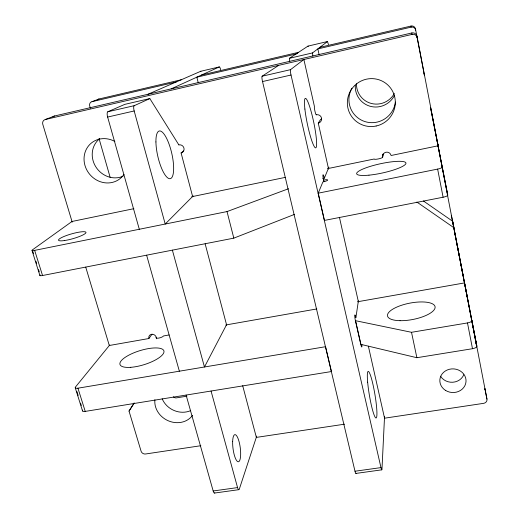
<?xml version="1.0" encoding="UTF-8"?>
<svg xmlns="http://www.w3.org/2000/svg" width="519" height="519" viewBox="0 0 519 519"><rect width="100%" height="100%" fill="white"/><g stroke="black" fill="none" stroke-linecap="round" stroke-linejoin="round"><path stroke-width="0.78" d="M384.527 416.926L381.978 469.208A4.548 0.538 80.9 0 1 380.972 467.606L291.023 75.021A4.995 0.688 77.7 0 1 290.51 69.669L303.881 59.497L314.417 106.401A4.334 0.532 78.1 0 0 314.949 111.196A4.334 0.532 78.1 0 0 316.305 114.803M423.433 200.989L452.646 221.256L486.952 399.124A4.113 3.672 1.2 0 1 483.598 403.347L384.547 418.191L384.624 416.66M383.041 154.143L382.626 157.257A4.314 4.223 -10.6 0 1 385.993 152.242A4.314 4.223 -10.6 0 1 391.079 155.505L438.114 145.787L416.984 36.285A4.483 4.327 -55.1 0 0 411.846 32.956L54.56 115.984L45.348 119.5A4.217 3.802 56 0 0 42.798 124.365L72.199 222.132M383.054 154.143L382.646 157.257A4.308 0.759 -12.4 0 1 378.312 158.931A4.308 0.759 -12.4 0 1 374.225 158.996L327.424 168.669M358.389 300.851L355.898 317.634A4.314 0.532 79.8 0 0 354.769 315.215A4.314 0.532 79.8 0 0 355.437 320.723L360.809 344.395A4.295 0.519 80 0 0 361.749 346.99A4.295 0.519 80 0 0 361.775 344.35M256.717 436.103L239.343 489.028A4.405 1.174 83.3 0 1 237.559 487.588L211.051 391.028M430.511 107.92A3.386 0.454 -12.2 0 1 430.64 108.01L447.754 195.17A4.937 1.122 -11.1 0 1 443.096 197.233L324.459 220.419L318.218 193.178L322.87 181.961A4.522 0.85 -13 0 0 327.658 180.106A4.522 0.85 -13 0 0 323.661 180.048L324.012 181.605M322.766 178.517L324.33 178.192L328.929 167.112M226.621 324.602L204.46 366.998L172.379 250.145M328.579 169.019L318.277 123.146L320.606 119.383A4.178 4.146 56.9 0 0 321.624 119.02M200.84 445.717L145.567 453.989A3.73 3.231 28.1 0 1 141.09 451.212L129.023 411.087L134.207 402.893M129.023 411.087L133.805 403.678M85.732 267.136L109.301 345.498L148.908 338.518L152.015 334.204M109.769 344.96L75.495 386.999A4.437 1.421 -18.8 0 0 77.947 388.193L325.562 346.705L331.453 371.539L85.226 411.398A4.405 1.525 -19.2 0 1 82.755 410.081M193.165 195.916L165.217 224.046L134.181 110.969A4.827 1.486 75.7 0 1 134.285 105.662L149.835 98.578L178.867 144.918M192.698 196.824L181.086 152.936L183.661 150.977M289.706 61.489L289.433 58.297L312.529 52.912L327.489 41.533L328.488 44.64M356.053 473.257A4.522 0.662 81.3 0 1 354.996 471.226L262.53 81.554A4.963 0.837 77.3 0 1 262.134 76.209L278.697 65.336M289.433 58.297L308.014 46.107L327.489 41.533M171.127 88.879L219.29 66.932A3.328 0.701 76.6 0 1 220.737 69.857M139.306 229.268L107.634 117.054A4.794 1.615 75.4 0 1 107.829 111.76L124.8 104.364L149.835 98.578M148.051 94.237L200.73 71.285L219.29 66.932M40.216 274.921A4.58 0.921 -16.8 0 0 42.545 275.518L233.816 238.137L294.565 214.366M90.364 108.27L89.696 105.941A3.665 3.361 58.1 0 1 91.993 101.672L98.999 98.999L181.365 79.738M133.883 208.677L72.011 221.47L32.353 249.924A4.613 0.811 -16.4 0 0 34.656 250.379L227.017 211.577L288.486 188.754M201.606 75.002L298.568 52.328L296.005 54.015L196.831 77.182L198.226 82.67M319.905 47.339L411.022 26.047A3.886 3.743 -56.6 0 1 415.466 28.928L415.706 30.083A3.977 3.834 -56.4 0 0 411.152 27.131L317.842 48.916L319.062 54.45M91.993 101.672L176.142 82.015M45.348 119.5L412.021 34.41A4.613 4.45 -54.8 0 1 417.308 37.835L416.984 36.285M107.829 111.76L134.285 105.662M262.134 76.209L290.51 69.669M107.634 117.054L134.181 110.969M262.53 81.554L291.023 75.021M191.783 196.707L285.385 177.362M318.218 193.178L437.634 169.09A4.976 0.98 -11.5 0 0 442.35 167.131M169.09 334.969L163.504 335.955A3.938 1.194 -16.6 0 1 158.827 338.077A3.938 1.194 -16.6 0 1 156.2 337.24A3.893 3.503 32.8 0 0 151.522 334.314A3.893 3.503 32.8 0 0 148.908 338.518M225.791 324.978L316.83 308.935M357.552 301.76L464.563 282.9L476.838 346.141A4.729 1.836 -9 0 1 472.491 348.71L416.88 357.714L360.913 344.382L355.547 320.703L411.515 332.303L467.489 322.928A4.762 1.719 -9.4 0 0 471.881 320.437L476.838 346.141M186.905 396.179L176.518 397.859A3.289 2.919 28.2 0 1 173.417 396.814M344.558 424.185L256.367 437.4L242.678 385.675M354.996 471.226L380.972 467.606M186.1 395.069L213.173 490.98L237.559 487.588M355.911 473.425L381.802 469.831M214.522 493.05L238.831 489.677M416.867 202.04L453.911 227.724L452.646 221.256M34.656 250.379L42.545 275.518M77.947 388.193L85.226 411.398M76.948 391.618L78.155 395.465M80.575 403.159L81.301 405.469M32.827 251.443L33.54 253.713M35.928 261.291L36.641 263.561M38.549 269.621L39.262 271.891M32.009 250.456L39.892 275.511M75.268 387.842L82.547 410.97M156.187 337.24L156.634 338.758M99.038 138.567L110.164 177.414M146.618 255.179L179.366 371.202M205.141 243.839L226.706 325.342M227.017 211.577L233.816 238.137M323.901 181.624L323.551 180.074A4.476 0.577 78.7 0 1 322.967 174.838A4.476 0.577 78.7 0 1 324.33 178.192M339.42 217.273L358.428 301.909M368.38 346.205L384.547 418.191M411.515 332.303L416.88 357.714M424.029 73.335L424.471 75.553L415.466 28.928M437.245 141.376L438.114 145.787M430.64 108.01L447.754 195.17M455.701 237.553L451.407 215.554A3.289 0.817 -10.9 0 0 451.251 215.366M457.012 244.254L463.039 275.102M454.936 233.874L459.542 257.469M460.781 263.801L467.392 297.679M475.203 338.764L476.617 346.03L437.329 142.336M486.952 399.124L484.915 388.66A4.009 3.594 0.9 0 1 484.954 389.6M437.634 169.09L443.096 197.233M467.489 322.928L472.491 348.71M411.022 26.047L411.152 27.131M411.846 32.956L412.021 34.41M312.529 52.912L312.866 56.11M308.014 46.107A3.393 0.389 77.8 0 1 308.286 46.431M200.73 71.285A3.315 0.766 76.4 0 1 200.944 71.317M214.834 492.862A4.386 1.278 83.7 0 1 213.173 490.98M434.254 127.356A3.374 0.525 -12 0 1 434.397 127.466M394.343 93.498A20.468 20.137 -51.8 0 1 371.403 103.489A20.468 20.137 -51.8 0 1 356.443 83.793M97.514 99.836A3.581 3.289 58.5 0 1 98.999 98.999M394.44 95.483A20.942 20.617 -50.9 0 1 355.288 85.46M395.42 102.068A23.485 23.206 -44.4 0 1 364.954 121.589A23.485 23.206 -44.4 0 1 351.856 88.236M52.886 116.931A4.107 3.717 56.3 0 1 54.56 115.984M123.009 176.252A22.285 20.539 52 0 1 95.762 166.768A22.285 20.539 52 0 1 99.674 138.709M190.707 410.6A20.475 18.21 27.9 0 1 162.194 398.806M463.772 374.731A12.78 11.574 2.5 0 1 452.795 382.244A12.78 11.574 2.5 0 1 440.599 376.269M178.958 144.898A4.197 3.964 51.4 0 1 183.94 148.064A4.197 3.964 51.4 0 1 181.086 152.936M316.395 114.783A4.288 4.256 52.5 0 1 321.501 118.053A4.288 4.256 52.5 0 1 318.277 123.146M192.581 415.336A20.974 18.574 27.9 0 1 168.604 420.928A20.974 18.574 27.9 0 1 154.896 399.747M124.002 174.384A22.868 21.02 51.6 0 1 94.808 178.951A22.868 21.02 51.6 0 1 86.491 148.972A22.868 21.02 51.6 0 1 114.874 141.473M304.893 109.061A25.275 3.289 78.2 0 0 315.351 147.792A25.275 3.289 78.2 0 0 311.406 112.532A25.275 3.289 78.2 0 0 304.893 109.061M367.653 382.172A23.614 2.79 80.4 0 0 375.905 417.977A23.614 2.79 80.4 0 0 372.856 383.995A23.614 2.79 80.4 0 0 367.653 382.172M155.927 141.947A24.458 7.13 77 0 0 169.486 178.698A24.458 7.13 77 0 0 168.973 143.88A24.458 7.13 77 0 0 155.927 141.947M232.655 441.435A13.676 3.639 82.6 0 0 238.279 461.78A13.676 3.639 82.6 0 0 239.006 441.41A13.676 3.639 82.6 0 0 232.655 441.435M400.039 320.684A24.218 8.31 -11 0 0 435.11 307.008A24.218 8.31 -11 0 0 398.735 306.281A24.218 8.31 -11 0 0 400.039 320.684M130.794 367.316A22.992 7.311 -17.2 0 0 164.004 351.623A22.992 7.311 -17.2 0 0 131.022 354.062A22.992 7.311 -17.2 0 0 130.794 367.316M368.977 175.163A25.223 4.723 -12.3 0 0 405.968 163.226A25.223 4.723 -12.3 0 0 368.964 166.8A25.223 4.723 -12.3 0 0 368.977 175.163M64.304 240.576A14.292 2.491 -15.9 0 0 85.946 232.733A14.292 2.491 -15.9 0 0 66.49 235.516A14.292 2.491 -15.9 0 0 64.304 240.576M376.158 126.007A24.114 23.842 -42.2 0 0 389.282 86.478A24.114 23.842 -42.2 0 0 348.573 95.269A24.114 23.842 -42.2 0 0 376.158 126.007M445.438 390.34A13.111 11.833 2.8 0 0 465.997 381.828A13.111 11.833 2.8 0 0 447.372 369.937A13.111 11.833 2.8 0 0 445.438 390.34"/></g></svg>
